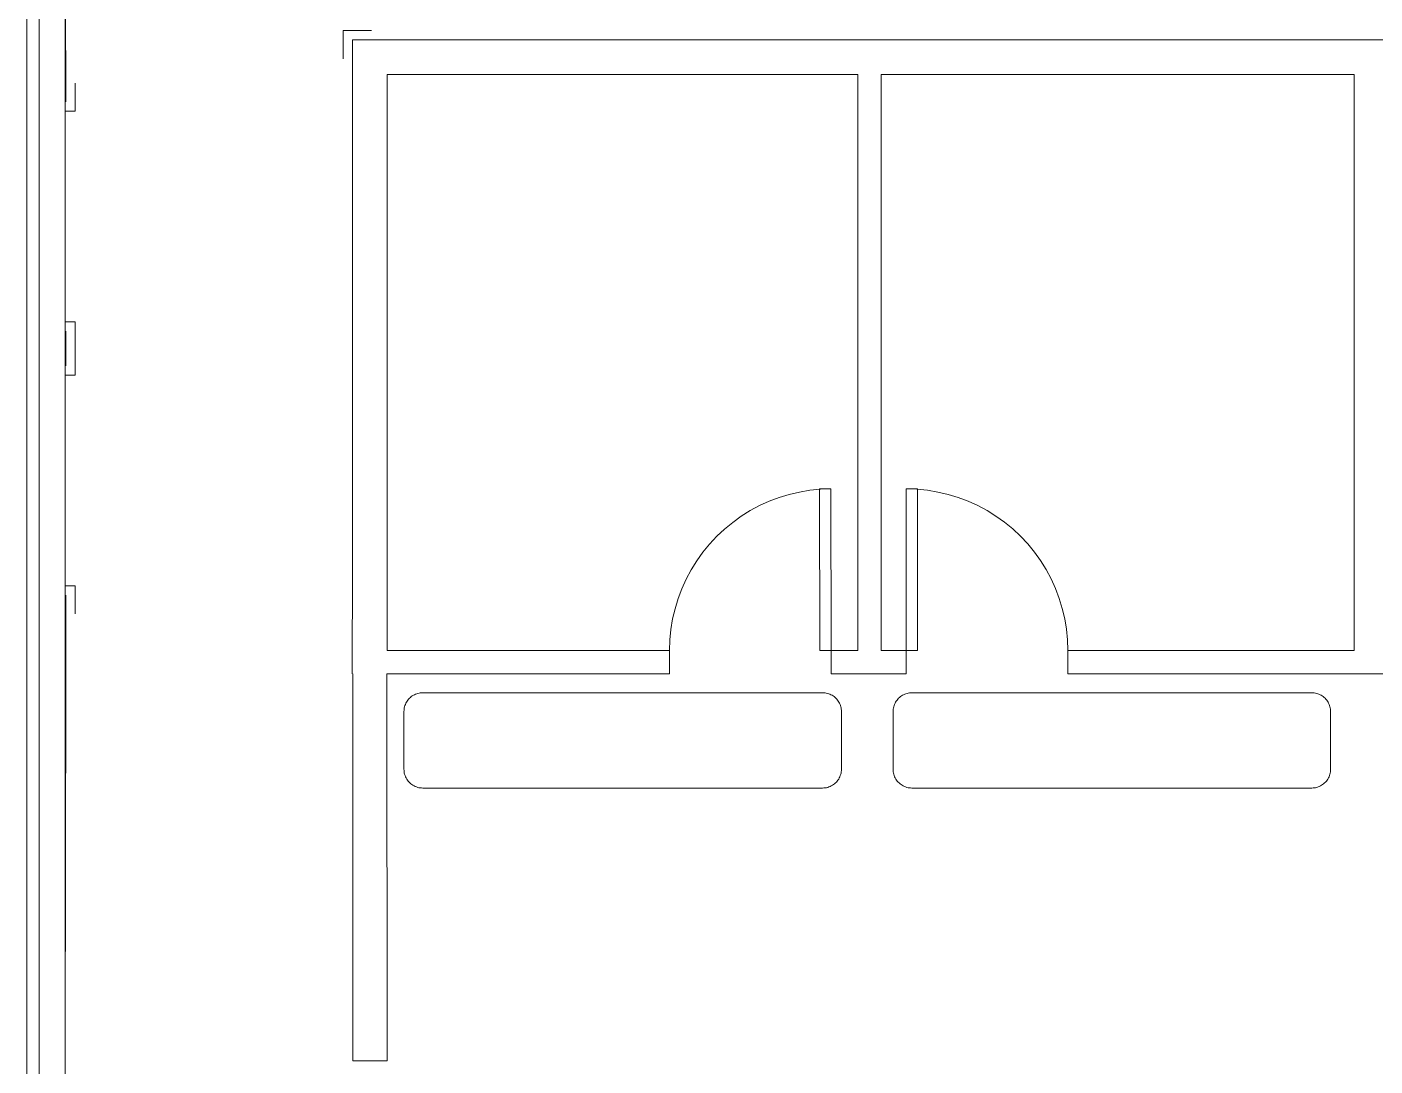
# Model space of a CAD drawing. Header units: centimetres. Extents: x -16.81 to -14.54, y 1.61 to 2.77.
# Drawn here: x -15.1059 to -14.8535, y 2.1694 to 2.3639 of the extents above; entities that cross this region are included whole.
import ezdxf

# ---------------------------------------------------------------- set-up
doc = ezdxf.new("R2010")
doc.units = ezdxf.units.CM
doc.header["$MEASUREMENT"] = 0
doc.layers.get('0').update_dxf_attribs({"lineweight": 0})

msp = doc.modelspace()

# ---------------------------------------------------------------- linework, layer by layer
at = {"color": 18, "lineweight": 0, "true_color": 0x000000}
for p, q in [((-15.10355, 1.96002), (-15.10355, 2.39883)), ((-15.0987, 1.96002), (-15.0987, 2.39883)), ((-15.10585, 1.96366), (-15.10585, 2.39167)), ((-15.0986, 2.3499), (-15.0987, 2.3871)), ((-15.04665, 2.35798), (-15.04665, 2.36326)), ((-15.04665, 2.36326), (-15.04137, 2.36326)), ((-15.0449, 2.26325), (-15.04489, 2.3615)), ((-15.04489, 2.3615), (-14.89256, 2.3615)), ((-14.89256, 2.3615), (-14.84825, 2.3615)), ((-15.03842, 2.35502), (-14.95033, 2.35502)), ((-15.03842, 2.24721), (-15.03842, 2.35502)), ((-14.95033, 2.35502), (-14.95033, 2.24721)), ((-14.94596, 2.35502), (-14.94597, 2.24721)), ((-14.94596, 2.35502), (-14.89256, 2.35502)), ((-14.94596, 2.24721), (-14.94596, 2.35502)), ((-14.94596, 2.35502), (-14.85743, 2.35502)), ((-14.89256, 2.35502), (-14.85742, 2.35502)), ((-14.85742, 2.35502), (-14.85743, 2.24721)), ((-14.85743, 2.35502), (-14.85743, 2.24721)), ((-15.09684, 2.34814), (-15.09684, 2.35342)), ((-15.0987, 2.34814), (-15.09684, 2.34814)), ((-15.09684, 2.30873), (-15.0987, 2.30873)), ((-15.0986, 2.3005), (-15.0986, 2.30697)), ((-15.09684, 2.30346), (-15.09684, 2.30873)), ((-15.09684, 2.29874), (-15.09684, 2.30402)), ((-15.0987, 2.29874), (-15.09684, 2.29874)), ((-14.96317, 2.27642), (-14.96506, 2.27584)), ((-14.96125, 2.27687), (-14.96317, 2.27642)), ((-14.9593, 2.27719), (-14.96125, 2.27687)), ((-14.95733, 2.27739), (-14.9593, 2.27719)), ((-14.95743, 2.2472), (-14.95746, 2.27746)), ((-14.95746, 2.27746), (-14.95535, 2.27746)), ((-14.95535, 2.27746), (-14.95733, 2.27739)), ((-14.95535, 2.27746), (-14.95532, 2.24721)), ((-14.93926, 2.27739), (-14.94124, 2.27746)), ((-14.93913, 2.27746), (-14.94124, 2.27746)), ((-14.94124, 2.27746), (-14.94124, 2.24721)), ((-14.93729, 2.2772), (-14.93926, 2.27739)), ((-14.93913, 2.2472), (-14.93913, 2.27746)), ((-14.93534, 2.27687), (-14.93729, 2.2772)), ((-14.93341, 2.27642), (-14.93534, 2.27687)), ((-14.93152, 2.27585), (-14.93341, 2.27642)), ((-14.96871, 2.27432), (-14.97046, 2.27339)), ((-14.96691, 2.27514), (-14.96871, 2.27432)), ((-14.96506, 2.27584), (-14.96691, 2.27514)), ((-14.92967, 2.27515), (-14.93152, 2.27585)), ((-14.92787, 2.27434), (-14.92967, 2.27515)), ((-14.92613, 2.2734), (-14.92787, 2.27434)), ((-14.97214, 2.27234), (-14.97374, 2.27119)), ((-14.97046, 2.27339), (-14.97214, 2.27234)), ((-14.92445, 2.27236), (-14.92613, 2.2734)), ((-14.92284, 2.27121), (-14.92445, 2.27236)), ((-14.97527, 2.26993), (-14.97671, 2.26858)), ((-14.97374, 2.27119), (-14.97527, 2.26993)), ((-14.92131, 2.26995), (-14.92284, 2.27121)), ((-14.91987, 2.2686), (-14.92131, 2.26995)), ((-14.97806, 2.26713), (-14.97932, 2.2656)), ((-14.97671, 2.26858), (-14.97806, 2.26713)), ((-14.91851, 2.26716), (-14.91987, 2.2686)), ((-14.91726, 2.26563), (-14.91851, 2.26716)), ((-14.98047, 2.264), (-14.98151, 2.26232)), ((-14.97932, 2.2656), (-14.98047, 2.264)), ((-14.91611, 2.26402), (-14.91726, 2.26563)), ((-14.91506, 2.26234), (-14.91611, 2.26402)), ((-15.04496, 2.24284), (-15.0449, 2.26325)), ((-15.03842, 2.26073), (-15.03842, 2.26325)), ((-14.98151, 2.26232), (-14.98244, 2.26057)), ((-14.91413, 2.2606), (-14.91506, 2.26234)), ((-15.09684, 2.25933), (-15.0987, 2.25933)), ((-15.09684, 2.25406), (-15.09684, 2.25933)), ((-14.98326, 2.25877), (-14.98395, 2.25692)), ((-14.98244, 2.26057), (-14.98326, 2.25877)), ((-14.91331, 2.2588), (-14.91413, 2.2606)), ((-14.91261, 2.25695), (-14.91331, 2.2588)), ((-15.09863, 2.19085), (-15.0986, 2.25757)), ((-14.98395, 2.25692), (-14.98453, 2.25503)), ((-14.91204, 2.25506), (-14.91261, 2.25695)), ((-14.98453, 2.25503), (-14.98498, 2.2531)), ((-14.91159, 2.25313), (-14.91204, 2.25506)), ((-14.9853, 2.25115), (-14.98549, 2.24918)), ((-14.98498, 2.2531), (-14.9853, 2.25115)), ((-14.91126, 2.25118), (-14.91159, 2.25313)), ((-14.91107, 2.24921), (-14.91126, 2.25118)), ((-14.98549, 2.24918), (-14.98556, 2.2472)), ((-14.911, 2.24724), (-14.91107, 2.24921)), ((-15.03842, 2.24721), (-14.98556, 2.24721)), ((-14.98556, 2.24721), (-14.98556, 2.24284)), ((-14.95532, 2.24721), (-14.95743, 2.2472)), ((-14.95532, 2.24721), (-14.95531, 2.24284)), ((-14.95532, 2.24721), (-14.95033, 2.24721)), ((-14.94597, 2.24721), (-14.94124, 2.24721)), ((-14.94124, 2.24721), (-14.94124, 2.24284)), ((-14.94124, 2.24721), (-14.93913, 2.2472)), ((-14.91098, 2.24721), (-14.91098, 2.24284)), ((-14.91098, 2.24721), (-14.85743, 2.24721)), ((-15.04484, 2.17038), (-15.04482, 2.24284)), ((-15.03846, 2.24284), (-14.98556, 2.24284)), ((-15.03846, 2.24284), (-15.03845, 2.17038)), ((-14.95531, 2.24284), (-14.94124, 2.24284)), ((-14.91098, 2.24284), (-14.85749, 2.24284)), ((-14.84961, 2.24284), (-14.85749, 2.24284)), ((-15.0339, 2.23856), (-15.03408, 2.23841)), ((-15.03372, 2.23869), (-15.0339, 2.23856)), ((-15.03352, 2.23882), (-15.03372, 2.23869)), ((-15.03332, 2.23892), (-15.03352, 2.23882)), ((-15.03311, 2.23902), (-15.03332, 2.23892)), ((-15.03289, 2.2391), (-15.03311, 2.23902)), ((-15.03267, 2.23917), (-15.03289, 2.2391)), ((-15.03245, 2.23922), (-15.03267, 2.23917)), ((-15.03222, 2.23926), (-15.03245, 2.23922)), ((-15.03199, 2.23928), (-15.03222, 2.23926)), ((-15.03176, 2.23929), (-15.03199, 2.23928)), ((-14.9569, 2.23929), (-15.03176, 2.23929)), ((-14.95667, 2.23928), (-14.9569, 2.23929)), ((-14.95644, 2.23926), (-14.95667, 2.23928)), ((-14.95621, 2.23922), (-14.95644, 2.23926)), ((-14.95599, 2.23917), (-14.95621, 2.23922)), ((-14.95577, 2.2391), (-14.95599, 2.23917)), ((-14.95555, 2.23902), (-14.95577, 2.2391)), ((-14.95534, 2.23892), (-14.95555, 2.23902)), ((-14.95514, 2.23882), (-14.95534, 2.23892)), ((-14.95495, 2.23869), (-14.95514, 2.23882)), ((-14.95476, 2.23856), (-14.95495, 2.23869)), ((-14.95458, 2.23841), (-14.95476, 2.23856)), ((-14.94233, 2.23856), (-14.94251, 2.23841)), ((-14.94215, 2.23869), (-14.94233, 2.23856)), ((-14.94195, 2.23882), (-14.94215, 2.23869)), ((-14.94175, 2.23892), (-14.94195, 2.23882)), ((-14.94154, 2.23902), (-14.94175, 2.23892)), ((-14.94132, 2.2391), (-14.94154, 2.23902)), ((-14.9411, 2.23917), (-14.94132, 2.2391)), ((-14.94088, 2.23922), (-14.9411, 2.23917)), ((-14.94065, 2.23926), (-14.94088, 2.23922)), ((-14.94042, 2.23928), (-14.94065, 2.23926)), ((-14.94019, 2.23929), (-14.94042, 2.23928)), ((-14.86533, 2.23929), (-14.94019, 2.23929)), ((-14.8651, 2.23928), (-14.86533, 2.23929)), ((-14.86487, 2.23926), (-14.8651, 2.23928)), ((-14.86465, 2.23922), (-14.86487, 2.23926)), ((-14.86442, 2.23917), (-14.86465, 2.23922)), ((-14.8642, 2.2391), (-14.86442, 2.23917)), ((-14.86399, 2.23902), (-14.8642, 2.2391)), ((-14.86378, 2.23892), (-14.86399, 2.23902)), ((-14.86357, 2.23882), (-14.86378, 2.23892)), ((-14.86338, 2.23869), (-14.86357, 2.23882)), ((-14.86319, 2.23856), (-14.86338, 2.23869)), ((-14.86301, 2.23841), (-14.86319, 2.23856)), ((-15.03527, 2.236), (-15.03528, 2.23577)), ((-15.03525, 2.23623), (-15.03527, 2.236)), ((-15.03521, 2.23646), (-15.03525, 2.23623)), ((-15.03516, 2.23668), (-15.03521, 2.23646)), ((-15.03509, 2.2369), (-15.03516, 2.23668)), ((-15.03501, 2.23712), (-15.03509, 2.2369)), ((-15.03492, 2.23733), (-15.03501, 2.23712)), ((-15.03481, 2.23753), (-15.03492, 2.23733)), ((-15.03469, 2.23772), (-15.03481, 2.23753)), ((-15.03455, 2.23791), (-15.03469, 2.23772)), ((-15.03441, 2.23809), (-15.03455, 2.23791)), ((-15.03425, 2.23826), (-15.03441, 2.23809)), ((-15.03408, 2.23841), (-15.03425, 2.23826)), ((-14.95441, 2.23826), (-14.95458, 2.23841)), ((-14.95426, 2.23809), (-14.95441, 2.23826)), ((-14.95411, 2.23791), (-14.95426, 2.23809)), ((-14.95398, 2.23772), (-14.95411, 2.23791)), ((-14.95385, 2.23753), (-14.95398, 2.23772)), ((-14.95375, 2.23733), (-14.95385, 2.23753)), ((-14.95365, 2.23712), (-14.95375, 2.23733)), ((-14.95357, 2.2369), (-14.95365, 2.23712)), ((-14.9535, 2.23668), (-14.95357, 2.2369)), ((-14.95345, 2.23646), (-14.9535, 2.23668)), ((-14.95341, 2.23623), (-14.95345, 2.23646)), ((-14.95339, 2.236), (-14.95341, 2.23623)), ((-14.95338, 2.23577), (-14.95339, 2.236)), ((-14.9437, 2.236), (-14.94371, 2.23577)), ((-14.94368, 2.23623), (-14.9437, 2.236)), ((-14.94364, 2.23646), (-14.94368, 2.23623)), ((-14.94359, 2.23668), (-14.94364, 2.23646)), ((-14.94352, 2.2369), (-14.94359, 2.23668)), ((-14.94344, 2.23712), (-14.94352, 2.2369)), ((-14.94335, 2.23733), (-14.94344, 2.23712)), ((-14.94324, 2.23753), (-14.94335, 2.23733)), ((-14.94312, 2.23772), (-14.94324, 2.23753)), ((-14.94298, 2.23791), (-14.94312, 2.23772)), ((-14.94284, 2.23809), (-14.94298, 2.23791)), ((-14.94268, 2.23826), (-14.94284, 2.23809)), ((-14.94251, 2.23841), (-14.94268, 2.23826)), ((-14.86284, 2.23826), (-14.86301, 2.23841)), ((-14.86269, 2.23809), (-14.86284, 2.23826)), ((-14.86254, 2.23791), (-14.86269, 2.23809)), ((-14.86241, 2.23772), (-14.86254, 2.23791)), ((-14.86229, 2.23753), (-14.86241, 2.23772)), ((-14.86218, 2.23733), (-14.86229, 2.23753)), ((-14.86208, 2.23712), (-14.86218, 2.23733)), ((-14.862, 2.2369), (-14.86208, 2.23712)), ((-14.86193, 2.23668), (-14.862, 2.2369)), ((-14.86188, 2.23646), (-14.86193, 2.23668)), ((-14.86184, 2.23623), (-14.86188, 2.23646)), ((-14.86182, 2.236), (-14.86184, 2.23623)), ((-14.86181, 2.23577), (-14.86182, 2.236)), ((-15.03528, 2.23577), (-15.03528, 2.22497)), ((-14.95338, 2.22497), (-14.95338, 2.23577)), ((-14.94371, 2.23577), (-14.94371, 2.22497)), ((-14.86181, 2.22497), (-14.86181, 2.23577)), ((-15.03528, 2.22497), (-15.03527, 2.22473)), ((-15.03527, 2.22473), (-15.03525, 2.22449)), ((-15.03525, 2.22449), (-15.03521, 2.22425)), ((-15.03521, 2.22425), (-15.03515, 2.22402)), ((-15.03515, 2.22402), (-15.03508, 2.22379)), ((-15.03508, 2.22379), (-15.03499, 2.22357)), ((-15.03499, 2.22357), (-15.03488, 2.22335)), ((-15.03488, 2.22335), (-15.03477, 2.22314)), ((-14.95389, 2.22314), (-14.95378, 2.22335)), ((-14.95378, 2.22335), (-14.95367, 2.22357)), ((-14.95367, 2.22357), (-14.95359, 2.22379)), ((-14.95359, 2.22379), (-14.95351, 2.22402)), ((-14.95351, 2.22402), (-14.95346, 2.22425)), ((-14.95346, 2.22425), (-14.95342, 2.22449)), ((-14.95342, 2.22449), (-14.95339, 2.22473)), ((-14.95339, 2.22473), (-14.95338, 2.22497)), ((-14.94371, 2.22497), (-14.9437, 2.22473)), ((-14.9437, 2.22473), (-14.94368, 2.22449)), ((-14.94368, 2.22449), (-14.94364, 2.22425)), ((-14.94364, 2.22425), (-14.94358, 2.22402)), ((-14.94358, 2.22402), (-14.94351, 2.22379)), ((-14.94351, 2.22379), (-14.94342, 2.22357)), ((-14.94342, 2.22357), (-14.94332, 2.22335)), ((-14.94332, 2.22335), (-14.9432, 2.22314)), ((-14.86233, 2.22314), (-14.86221, 2.22335)), ((-14.86221, 2.22335), (-14.86211, 2.22357)), ((-14.86211, 2.22357), (-14.86202, 2.22379)), ((-14.86202, 2.22379), (-14.86194, 2.22402)), ((-14.86194, 2.22402), (-14.86189, 2.22425)), ((-14.86189, 2.22425), (-14.86185, 2.22449)), ((-14.86185, 2.22449), (-14.86182, 2.22473)), ((-14.86182, 2.22473), (-14.86181, 2.22497)), ((-15.03477, 2.22314), (-15.03464, 2.22294)), ((-15.03464, 2.22294), (-15.03449, 2.22275)), ((-15.03449, 2.22275), (-15.03433, 2.22257)), ((-15.03433, 2.22257), (-15.03416, 2.2224)), ((-15.03416, 2.2224), (-15.03398, 2.22224)), ((-15.03398, 2.22224), (-15.03379, 2.22209)), ((-15.03379, 2.22209), (-15.03359, 2.22196)), ((-15.03359, 2.22196), (-15.03338, 2.22184)), ((-15.03338, 2.22184), (-15.03316, 2.22174)), ((-15.03316, 2.22174), (-15.03294, 2.22165)), ((-15.03294, 2.22165), (-15.03271, 2.22158)), ((-15.03271, 2.22158), (-15.03248, 2.22152)), ((-15.03248, 2.22152), (-15.03224, 2.22148)), ((-15.03224, 2.22148), (-15.032, 2.22146)), ((-15.032, 2.22146), (-15.03176, 2.22145)), ((-15.03176, 2.22145), (-14.9569, 2.22145)), ((-14.9569, 2.22145), (-14.95666, 2.22146)), ((-14.95666, 2.22146), (-14.95642, 2.22148)), ((-14.95642, 2.22148), (-14.95619, 2.22152)), ((-14.95619, 2.22152), (-14.95595, 2.22158)), ((-14.95595, 2.22158), (-14.95572, 2.22165)), ((-14.95572, 2.22165), (-14.9555, 2.22174)), ((-14.9555, 2.22174), (-14.95528, 2.22184)), ((-14.95528, 2.22184), (-14.95507, 2.22196)), ((-14.95507, 2.22196), (-14.95487, 2.22209)), ((-14.95487, 2.22209), (-14.95468, 2.22224)), ((-14.95468, 2.22224), (-14.9545, 2.2224)), ((-14.9545, 2.2224), (-14.95433, 2.22257)), ((-14.95433, 2.22257), (-14.95417, 2.22275)), ((-14.95417, 2.22275), (-14.95403, 2.22294)), ((-14.95403, 2.22294), (-14.95389, 2.22314)), ((-14.9432, 2.22314), (-14.94307, 2.22294)), ((-14.94307, 2.22294), (-14.94292, 2.22275)), ((-14.94292, 2.22275), (-14.94276, 2.22257)), ((-14.94276, 2.22257), (-14.94259, 2.2224)), ((-14.94259, 2.2224), (-14.94241, 2.22224)), ((-14.94241, 2.22224), (-14.94222, 2.22209)), ((-14.94222, 2.22209), (-14.94202, 2.22196)), ((-14.94202, 2.22196), (-14.94181, 2.22184)), ((-14.94181, 2.22184), (-14.94159, 2.22174)), ((-14.94159, 2.22174), (-14.94137, 2.22165)), ((-14.94137, 2.22165), (-14.94114, 2.22158)), ((-14.94114, 2.22158), (-14.94091, 2.22152)), ((-14.94091, 2.22152), (-14.94067, 2.22148)), ((-14.94067, 2.22148), (-14.94043, 2.22146)), ((-14.94043, 2.22146), (-14.94019, 2.22145)), ((-14.94019, 2.22145), (-14.86533, 2.22145)), ((-14.86533, 2.22145), (-14.86509, 2.22146)), ((-14.86509, 2.22146), (-14.86485, 2.22148)), ((-14.86485, 2.22148), (-14.86462, 2.22152)), ((-14.86462, 2.22152), (-14.86438, 2.22158)), ((-14.86438, 2.22158), (-14.86415, 2.22165)), ((-14.86415, 2.22165), (-14.86393, 2.22174)), ((-14.86393, 2.22174), (-14.86371, 2.22184)), ((-14.86371, 2.22184), (-14.8635, 2.22196)), ((-14.8635, 2.22196), (-14.8633, 2.22209)), ((-14.8633, 2.22209), (-14.86311, 2.22224)), ((-14.86311, 2.22224), (-14.86293, 2.2224)), ((-14.86293, 2.2224), (-14.86276, 2.22257)), ((-14.86276, 2.22257), (-14.8626, 2.22275)), ((-14.8626, 2.22275), (-14.86246, 2.22294)), ((-14.86246, 2.22294), (-14.86233, 2.22314)), ((-15.0987, 2.19085), (-15.09863, 2.19085)), ((-15.03844, 2.17038), (-15.04484, 2.17038))]:
    msp.add_line(p, q, dxfattribs=at)

doc.saveas('drawing.dxf')
